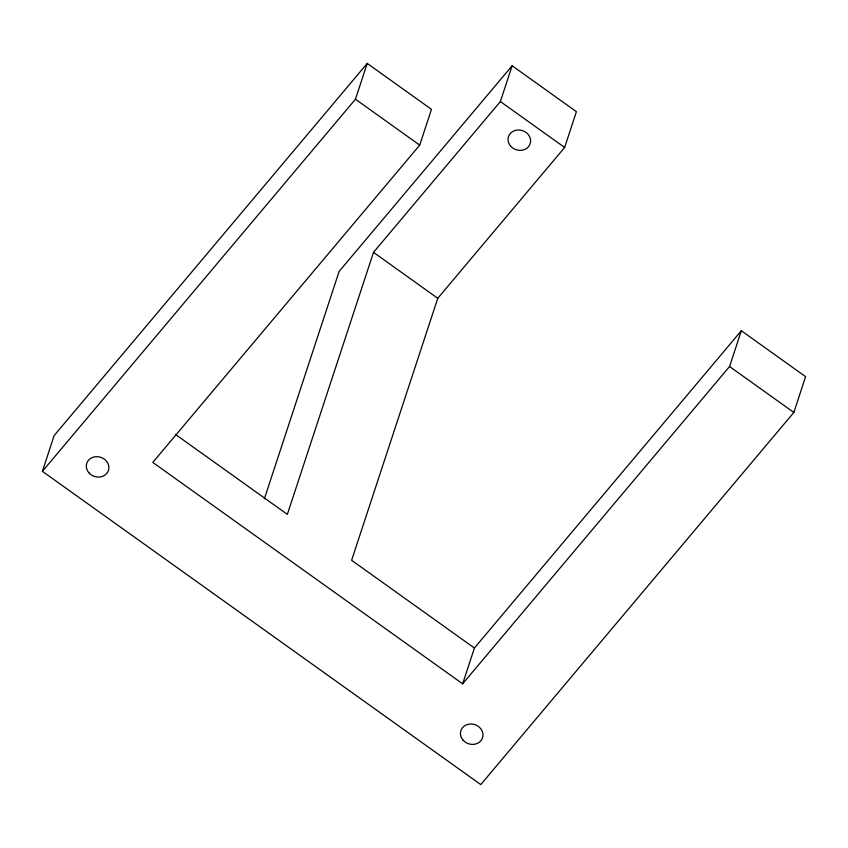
<?xml version="1.0" encoding="UTF-8"?>
<svg xmlns="http://www.w3.org/2000/svg" width="848" height="848" viewBox="0 0 848 848"><rect width="100%" height="100%" fill="white"/><g stroke="black" fill="none" stroke-linecap="round" stroke-linejoin="round"><path stroke-width="1.27" d="M42.4 471.34L54.166 435.554L367.216 63.42L431.484 109.339L419.718 145.125L152.799 462.414L462.648 683.817L729.566 366.527L741.332 330.741L805.6 376.66L793.834 412.446L480.784 784.58L42.4 471.34L355.45 99.205L367.216 63.42M264.353 498.847L339.136 271.413L512.139 65.762L576.407 111.682L564.641 147.467L437.769 298.284L351.623 560.295L474.414 648.031L462.648 683.817M512.139 65.762L500.373 101.548L373.502 252.354L287.355 514.376L175.335 434.324M474.414 648.031L741.332 330.741M500.373 101.548L564.641 147.467M355.45 99.205L419.718 145.125M729.566 366.527L793.834 412.446M373.502 252.354L437.769 298.284M510.581 146.047A11.427 10.081 18.2 0 0 529.894 144.489A11.427 10.081 18.2 0 0 517.492 129.998A11.427 10.081 18.2 0 0 510.581 146.047M462.743 739.795A11.427 10.081 18.2 0 0 482.152 738.809A11.427 10.081 18.2 0 0 470.248 724.001A11.427 10.081 18.2 0 0 462.743 739.795M88.86 472.749A11.427 10.081 18.2 0 0 108.173 471.181A11.427 10.081 18.2 0 0 95.771 456.701A11.427 10.081 18.2 0 0 88.86 472.749"/></g></svg>
